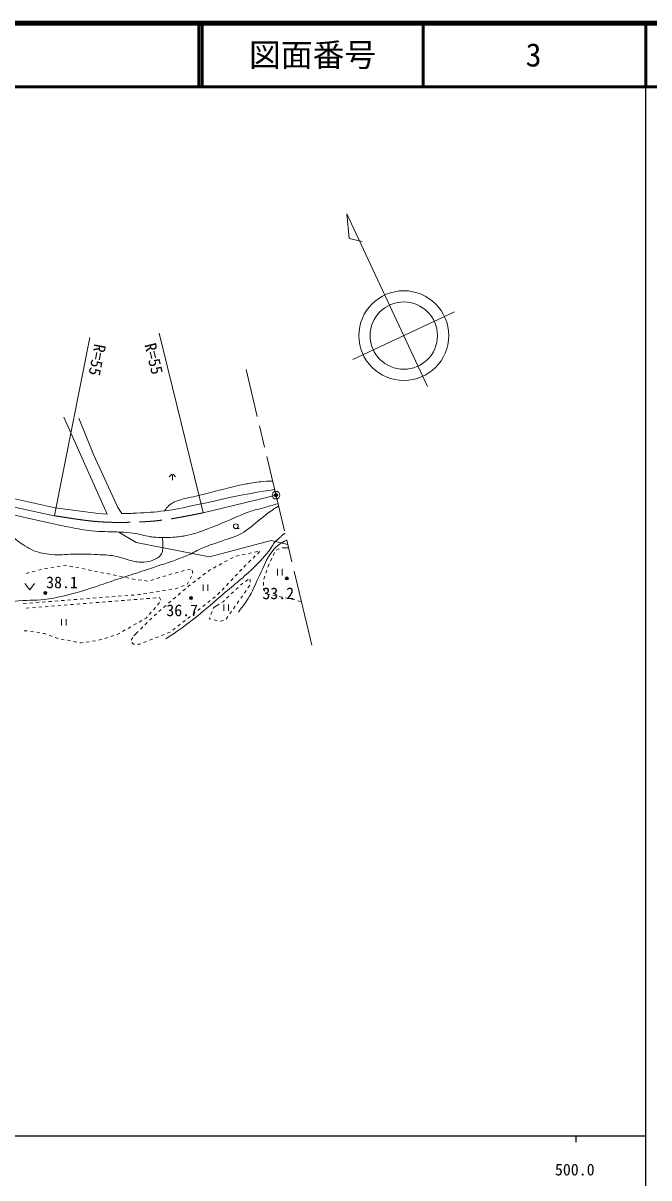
# Model space of a CAD drawing. Units: millimetres, scale not verified. Extents: x 40000 to 680000, y 20000 to 380000.
# Drawn here: x 481102 to 579500, y 198357 to 380000 of the extents above; entities that cross this region are included whole.
import ezdxf
from ezdxf.enums import TextEntityAlignment as Align

# ---------------------------------------------------------------- set-up
doc = ezdxf.new("R2010")
doc.units = ezdxf.units.MM
doc.header["$LTSCALE"] = 1000
doc.header["$PDMODE"] = 32
doc.header["$PDSIZE"] = 500
doc.linetypes.add('CHAIN', pattern=[18.5, 12, -1.5, 3.5, -1.5])
for name, color, linetype, lineweight in [('M-BGD', 7, 'Continuous', 13), ('M-BMK', 2, 'CHAIN', 13), ('M-BMK-SRVR', 3, 'Continuous', 13), ('M-STR-HTXT', 7, 'Continuous', 13), ('M-TTL', 2, 'Continuous', 140), ('M-TTL-BAND', 7, 'Continuous', 25), ('M-TTL-LINE', 7, 'Continuous', 50), ('M-TTL-TXT', 7, 'Continuous', 13)]:
    doc.layers.add(name, color=color, linetype=linetype, lineweight=lineweight)
doc.layers.add('M-OTRS', color=6, linetype='Continuous')
doc.styles.add('ＭＳ ゴシック', font='')
doc.styles.get('ＭＳ ゴシック').set_extended_font_data('MS Gothic')

msp = doc.modelspace()

# ---------------------------------------------------------------- linework, layer by layer
at = {"layer": 'M-BGD'}
for p, q in [((494339, 302754), (487532, 318019)), ((489882, 317868), (492195, 312158)), ((453790, 310834), (486155, 303763)), ((492195, 312158), (495975, 303830)), ((444587, 310332), (485625, 301289)), ((504500, 309044), (504088, 308632)), ((504588, 308132), (504588, 309007)), ((505088, 308632), (504677, 309044)), ((486155, 303763), (490121, 303210)), ((495975, 303830), (496642, 302838)), ((490121, 303210), (492980, 302838)), ((492980, 302838), (494339, 302754)), ((496180, 299936), (498858, 298323)), ((514554, 300485), (515054, 300485)), ((498858, 298323), (510392, 296064)), ((510392, 296064), (520101, 298594)), ((520101, 298594), (522719, 297965)), ((514565, 296142), (515054, 296245)), ((515543, 296348), (516032, 296451)), ((516522, 296554), (517011, 296657)), ((517617, 296195), (517258, 295847)), ((517500, 296761), (517989, 296864)), ((518335, 296891), (517976, 296543)), ((520632, 296724), (520415, 296274)), ((521370, 297309), (520911, 297111)), ((522841, 297453), (521841, 297449)), ((485465, 294335), (485957, 294425)), ((486449, 294514), (486941, 294604)), ((487433, 294693), (487708, 294743)), ((487708, 294743), (487924, 294699)), ((488414, 294599), (488904, 294499)), ((489394, 294399), (489883, 294299)), ((511034, 294278), (511473, 294518)), ((511912, 294757), (512351, 294997)), ((512790, 295236), (513228, 295476)), ((513667, 295716), (514106, 295955)), ((516094, 294720), (515832, 294445)), ((516180, 294804), (516094, 294720)), ((516899, 295499), (516540, 295152)), ((519767, 294921), (519609, 294447)), ((520198, 295823), (519980, 295373)), ((481570, 293434), (482054, 293559)), ((482539, 293684), (483023, 293809)), ((483507, 293934), (483991, 294058)), ((484481, 294156), (484973, 294246)), ((490373, 294199), (490863, 294100)), ((491353, 294000), (491843, 293900)), ((492333, 293800), (492823, 293700)), ((493313, 293600), (493803, 293500)), ((494293, 293400), (494783, 293300)), ((495273, 293200), (495762, 293100)), ((496252, 293000), (496742, 292901)), ((497232, 292801), (497722, 292701)), ((498212, 292601), (498702, 292501)), ((501166, 292344), (501644, 292491)), ((502122, 292637), (502601, 292783)), ((503079, 292929), (503557, 293075)), ((504035, 293221), (504513, 293367)), ((504995, 293501), (505479, 293626)), ((505963, 293752), (506447, 293877)), ((506931, 294003), (507415, 294128)), ((507600, 292999), (507359, 292561)), ((507698, 293935), (507794, 293444)), ((508588, 292552), (508986, 292854)), ((509384, 293156), (509783, 293459)), ((510181, 293761), (510424, 293945)), ((510424, 293945), (510595, 294038)), ((514107, 292636), (513762, 292274)), ((514797, 293360), (514452, 292998)), ((515487, 294083), (515142, 293722)), ((516086, 292188), (516500, 292469)), ((516807, 292541), (516824, 292042)), ((519134, 293024), (518976, 292550)), ((519451, 293973), (519292, 293498)), ((521105, 294134), (521105, 293134)), ((521855, 293134), (521855, 294134)), ((481386, 291862), (482136, 290862)), ((482136, 290862), (482886, 291862)), ((499197, 292432), (499693, 292368)), ((500189, 292303), (500685, 292238)), ((503511, 290777), (503017, 290697)), ((504498, 290936), (504004, 290856)), ((505461, 291193), (504988, 291031)), ((506406, 291519), (505933, 291356)), ((506238, 290688), (506618, 291014)), ((507117, 292124), (506875, 291686)), ((506997, 291340), (507059, 291392)), ((507059, 291392), (507392, 291646)), ((507791, 291948), (508189, 292250)), ((509390, 291679), (509390, 290679)), ((510140, 290679), (510140, 291679)), ((512726, 291189), (512381, 290827)), ((513416, 291912), (513071, 291550)), ((514565, 290898), (514929, 291241)), ((515293, 291583), (515543, 291819)), ((515543, 291819), (515673, 291907)), ((516177, 290750), (515890, 290340)), ((516750, 291568), (516464, 291159)), ((518907, 291057), (518905, 290930)), ((518905, 290930), (519116, 290623)), ((518923, 292057), (518915, 291557)), ((482614, 288814), (482116, 288776)), ((483611, 288891), (483113, 288853)), ((484608, 288968), (484110, 288929)), ((485605, 289045), (485107, 289006)), ((486603, 289121), (486104, 289083)), ((487600, 289198), (487101, 289160)), ((488597, 289275), (488098, 289237)), ((489594, 289352), (489095, 289313)), ((490591, 289429), (490092, 289390)), ((491588, 289505), (491089, 289467)), ((492585, 289582), (492086, 289544)), ((492539, 288839), (493037, 288879)), ((493582, 289659), (493083, 289621)), ((493535, 288918), (494034, 288958)), ((494579, 289736), (494080, 289697)), ((494532, 288997), (495031, 289036)), ((495576, 289812), (495077, 289774)), ((495529, 289076), (496028, 289115)), ((496573, 289889), (496074, 289851)), ((496526, 289155), (497024, 289194)), ((497570, 289966), (497072, 289928)), ((497523, 289233), (498021, 289273)), ((498567, 290043), (498069, 290004)), ((498520, 289312), (499018, 289352)), ((499307, 290100), (499066, 290081)), ((499562, 290141), (499307, 290100)), ((499517, 289391), (500015, 289431)), ((500549, 290300), (500055, 290220)), ((500514, 289470), (501012, 289509)), ((501536, 290459), (501043, 290379)), ((501510, 289549), (502009, 289588)), ((502523, 290618), (502030, 290538)), ((502573, 288841), (502243, 288465)), ((502507, 289628), (502552, 289631)), ((502552, 289631), (502771, 289232)), ((503962, 288734), (504342, 289060)), ((504721, 289385), (505100, 289711)), ((505480, 290037), (505859, 290363)), ((510526, 289161), (510133, 288850)), ((511310, 289781), (510918, 289471)), ((512036, 290465), (511691, 290103)), ((512352, 288879), (512538, 288992)), ((512538, 288992), (512744, 289185)), ((513108, 289528), (513472, 289870)), ((513836, 290213), (514200, 290555)), ((515029, 289112), (514742, 288702)), ((515603, 289931), (515316, 289521)), ((519408, 290223), (519897, 290117)), ((520385, 290010), (520874, 289904)), ((521362, 289798), (521837, 289694)), ((521837, 289694), (521851, 289691)), ((522339, 289583), (522827, 289475)), ((523315, 289366), (523803, 289258)), ((524292, 289150), (524780, 289042)), ((481617, 288737), (481119, 288699)), ((481573, 287972), (482071, 288011)), ((482570, 288051), (483068, 288090)), ((483567, 288130), (484065, 288169)), ((484563, 288208), (485062, 288248)), ((485560, 288287), (486059, 288327)), ((486557, 288366), (487056, 288406)), ((487554, 288445), (488053, 288484)), ((488551, 288524), (489049, 288563)), ((489548, 288603), (490046, 288642)), ((490545, 288682), (491043, 288721)), ((491542, 288760), (492040, 288800)), ((501255, 287337), (500926, 286960)), ((501914, 288089), (501585, 287713)), ((501763, 286845), (502066, 287105)), ((502445, 287431), (502824, 287757)), ((503204, 288082), (503583, 288408)), ((508173, 287300), (507781, 286989)), ((508957, 287920), (508565, 287610)), ((509741, 288540), (509349, 288230)), ((510632, 286967), (510811, 287434)), ((510991, 287901), (511068, 288103)), ((511068, 288103), (511924, 288620)), ((512653, 288530), (512653, 287530)), ((513403, 287530), (513403, 288530)), ((513880, 287475), (513592, 287066)), ((514455, 288293), (514168, 287883)), ((487114, 286233), (487114, 285233)), ((487864, 285233), (487864, 286233)), ((498907, 285536), (498472, 285290)), ((499778, 286028), (499342, 285782)), ((500435, 286400), (500213, 286275)), ((500269, 285368), (500625, 285720)), ((500596, 286584), (500435, 286400)), ((500980, 286071), (501336, 286423)), ((501691, 286774), (501763, 286845)), ((505820, 285438), (505428, 285128)), ((506604, 286059), (506212, 285749)), ((507388, 286679), (506996, 286369)), ((510373, 286294), (510453, 286501)), ((510644, 286230), (510373, 286294)), ((511617, 285999), (511131, 286114)), ((512597, 286043), (512106, 285953)), ((513303, 286658), (513015, 286249)), ((481762, 284394), (481263, 284421)), ((482752, 284264), (482259, 284348)), ((483737, 284095), (483245, 284179)), ((484410, 283979), (484230, 284010)), ((484710, 283874), (484410, 283979)), ((485653, 283542), (485181, 283708)), ((486596, 283211), (486125, 283376)), ((494425, 283375), (493948, 283226)), ((495380, 283673), (494902, 283524)), ((495896, 283834), (495857, 283822)), ((496296, 284060), (495896, 283834)), ((497166, 284552), (496731, 284306)), ((498037, 285044), (497601, 284798)), ((498491, 283610), (499203, 284313)), ((499558, 284665), (499914, 285016)), ((502378, 283485), (501913, 283300)), ((503307, 283854), (502843, 283669)), ((504237, 284222), (503772, 284038)), ((505035, 284818), (504643, 284508)), ((487577, 283015), (487086, 283112)), ((488558, 282823), (488068, 282919)), ((489540, 282631), (489049, 282727)), ((490202, 282501), (490030, 282535)), ((490524, 282548), (490202, 282501)), ((491513, 282692), (491018, 282620)), ((492503, 282836), (492008, 282764)), ((493470, 283077), (492993, 282928)), ((498094, 282922), (498344, 283355)), ((498464, 282320), (498187, 282550)), ((498604, 282317), (498464, 282320)), ((499401, 282304), (499104, 282309)), ((499589, 282378), (499401, 282304)), ((500519, 282747), (500054, 282563)), ((501448, 283116), (500984, 282932))]:
    msp.add_line(p, q, dxfattribs=at)
for centre, radius in [((514554, 300860), 375), ((522576, 292658), 150), ((522576, 292658), 120), ((522576, 292658), 90), ((522576, 292658), 60), ((522576, 292658), 30), ((522576, 292658), 20), ((484587, 290362), 150), ((484587, 290362), 120), ((484587, 290362), 90), ((484587, 290362), 60), ((484587, 290362), 30), ((484587, 290362), 20), ((507510, 289562), 150), ((507510, 289562), 120), ((507510, 289562), 90), ((507510, 289562), 60), ((507510, 289562), 30), ((507510, 289562), 20)]:
    msp.add_circle(centre, radius, dxfattribs=at)
for points, knots in [([(503355, 303278), (503601, 303681), (503733, 303833), (504042, 304128), (504576, 304635), (505021, 304758), (505722, 304984), (506845, 305345), (507515, 305399), (508662, 305678), (511211, 306299), (512618, 306735), (515180, 307302), (515945, 307471), (516378, 307548), (517151, 307673), (517679, 307759), (517976, 307809), (518508, 307867), (519220, 307945), (519469, 307946), (520340, 307973)], [0, 0, 0, 0, 1, 1, 1, 2, 2, 2, 3, 3, 3, 4, 4, 4, 5, 5, 5, 6, 6, 6, 7, 7, 7, 7]), ([(465625, 305697), (465619, 305477), (465669, 305362), (465731, 305156), (466061, 304062), (467050, 303909), (468079, 303411), (468800, 303061), (469222, 302897), (469985, 302647), (471499, 302150), (472340, 301818), (473903, 301512), (474616, 301372), (475041, 301433), (475745, 301253), (476617, 301031), (477091, 300818), (477877, 300381), (478885, 299821), (479279, 299253), (480212, 298576), (480652, 298256), (480893, 298066), (481359, 297784), (481909, 297451), (482212, 297240), (482812, 297009), (483830, 296618), (484460, 296558), (485543, 296427), (486881, 296265), (487647, 296455), (488995, 296451), (490485, 296448), (491320, 296477), (492808, 296403), (493871, 296350), (494480, 296377), (495522, 296161), (496563, 295944), (497118, 295703), (498151, 295450), (498521, 295359), (498725, 295279), (499104, 295240), (499493, 295199), (499716, 295188), (500105, 295224), (500651, 295274), (500975, 295299), (501479, 295515), (502032, 295752), (502420, 295865), (502771, 296355), (502955, 296611), (503005, 296801), (503046, 297114), (503107, 297589), (503087, 297863), (503062, 298341), (503047, 298627), (503040, 298727), (503000, 299072)], [0, 0, 0, 0, 1, 1, 1, 2, 2, 2, 3, 3, 3, 4, 4, 4, 5, 5, 5, 6, 6, 6, 7, 7, 7, 8, 8, 8, 9, 9, 9, 10, 10, 10, 11, 11, 11, 12, 12, 12, 13, 13, 13, 14, 14, 14, 15, 15, 15, 16, 16, 16, 17, 17, 17, 18, 18, 18, 19, 19, 19, 20, 20, 20, 21, 21, 21, 21]), ([(496642, 302838), (497727, 302862), (498038, 302878), (498945, 302922), (500671, 303007), (501640, 303063), (503355, 303278), (505628, 303563), (506874, 303911), (509120, 304366), (511377, 304823), (512620, 305179), (514879, 305628), (517148, 306079), (517932, 306209), (520653, 306656)], [0, 0, 0, 0, 1, 1, 1, 2, 2, 2, 3, 3, 3, 4, 4, 4, 5, 5, 5, 5]), ([(448221, 287692), (448426, 287443), (448500, 287363), (448705, 287180), (448978, 286936), (449149, 286809), (449480, 286652), (449975, 286418), (450295, 286376), (450837, 286308), (451422, 286234), (451764, 286235), (452345, 286329), (452844, 286410), (453104, 286544), (453594, 286663), (454515, 286887), (455034, 286999), (455964, 287180), (456924, 287367), (457459, 287497), (458430, 287622), (459445, 287752), (460016, 287816), (461038, 287864), (462991, 287956), (464088, 287768), (466043, 287809), (467226, 287834), (467890, 287830), (469069, 287928), (470823, 288073), (471789, 288297), (473538, 288488), (476207, 288778), (477706, 288906), (480381, 289123), (482234, 289273), (483296, 289132), (485130, 289430), (487194, 289765), (488329, 290086), (490336, 290670), (492149, 291198), (493134, 291593), (494928, 292184), (497738, 293111), (499322, 293599), (502122, 294554), (503946, 295177), (504997, 295455), (506774, 296202), (507707, 296594), (508176, 296930), (509100, 297341), (510519, 297972), (511377, 298172), (512832, 298716), (513812, 299082), (514441, 299125), (515340, 299661), (516664, 300451), (517273, 301092), (518502, 302024), (519210, 302560), (519567, 302916), (520304, 303412), (520678, 303663), (520808, 303750), (521277, 304031)], [0, 0, 0, 0, 1, 1, 1, 2, 2, 2, 3, 3, 3, 4, 4, 4, 5, 5, 5, 6, 6, 6, 7, 7, 7, 8, 8, 8, 9, 9, 9, 10, 10, 10, 11, 11, 11, 12, 12, 12, 13, 13, 13, 14, 14, 14, 15, 15, 15, 16, 16, 16, 17, 17, 17, 18, 18, 18, 19, 19, 19, 20, 20, 20, 21, 21, 21, 22, 22, 22, 23, 23, 23, 23]), ([(485625, 301289), (487190, 300939), (487616, 300845), (488902, 300614), (490268, 300369), (491033, 300200), (492416, 300085), (493968, 299956), (494846, 300043), (496401, 299950), (497196, 299903), (497641, 299861), (498431, 299762), (499492, 299629), (500054, 299364), (501112, 299213), (501452, 299165), (501642, 299128), (501985, 299116), (503024, 299080), (503611, 299045), (504647, 299138), (505573, 299220), (506099, 299242), (507006, 299445), (508274, 299728), (508951, 300020), (510172, 300462), (511548, 300961), (512287, 301323), (513641, 301880), (514807, 302359), (515434, 302695), (516622, 303116), (517429, 303402), (517905, 303488), (518730, 303721), (519751, 304010), (520197, 304132), (521189, 304400)], [0, 0, 0, 0, 1, 1, 1, 2, 2, 2, 3, 3, 3, 4, 4, 4, 5, 5, 5, 6, 6, 6, 7, 7, 7, 8, 8, 8, 9, 9, 9, 10, 10, 10, 11, 11, 11, 12, 12, 12, 13, 13, 13, 13]), ([(503537, 283126), (505577, 284499), (506152, 284896), (507753, 286131), (509551, 287517), (510462, 288412), (512187, 289886), (514168, 291578), (515360, 292435), (517243, 294236), (518449, 295390), (519071, 296103), (520078, 297434), (520321, 297756), (520382, 297988), (520622, 298312), (520891, 298676), (521157, 298774), (521494, 299077), (521660, 299226), (521743, 299321), (521914, 299464), (522058, 299585), (522109, 299625), (522292, 299761)], [0, 0, 0, 0, 1, 1, 1, 2, 2, 2, 3, 3, 3, 4, 4, 4, 5, 5, 5, 6, 6, 6, 7, 7, 7, 8, 8, 8, 8]), ([(514958, 287356), (515827, 288476), (516091, 288839), (516703, 289863), (517429, 291079), (517631, 291869), (518266, 293135), (519043, 294683), (519322, 295658), (520366, 297040), (520694, 297475), (520949, 297665), (521383, 297993), (521807, 298313), (521993, 298411), (522545, 298698)], [0, 0, 0, 0, 1, 1, 1, 2, 2, 2, 3, 3, 3, 4, 4, 4, 5, 5, 5, 5])]:
    msp.add_open_spline(points, degree=3, knots=knots, dxfattribs=at)
for p in [(522576, 292658), (484587, 290362), (507510, 289562)]:
    msp.add_point(p, dxfattribs=at)
at = {"layer": 'M-BMK'}
for p, q in [((526482, 282139), (516172, 325499)), ((443313, 311761), (485998, 302514)), ((509397, 302968), (520869, 305745))]:
    msp.add_line(p, q, dxfattribs=at)
msp.add_open_spline([(485998, 302514), (491343, 301674), (493171, 301381), (497795, 301479), (502363, 301577), (504155, 301927), (509397, 302968)], degree=3, knots=[0, 0, 0, 0, 1, 1, 1, 2, 2, 2, 2], dxfattribs=at)
at = {"layer": 'M-BMK-SRVR'}
for p, q in [((544698, 322837), (532011, 350023)), ((532011, 350023), (532349, 346093)), ((532349, 346093), (534424, 345631)), ((532968, 327108), (548959, 334571))]:
    msp.add_line(p, q, dxfattribs=at)
for centre, radius in [((540963, 330840), 7059), ((540963, 330840), 5294), ((520869, 305745), 600)]:
    msp.add_circle(centre, radius, dxfattribs=at)
at = {"layer": 'M-OTRS'}
msp.add_point((520869, 305745), dxfattribs=at)
at = {"layer": 'M-STR-HTXT'}
for p, q in [((509417, 303012), (502485, 331204)), ((486025, 302557), (491570, 330571))]:
    msp.add_line(p, q, dxfattribs=at)
at = {"layer": 'M-TTL'}
msp.add_line((680000, 380000), (40000, 380000), dxfattribs=at)
at = {"layer": 'M-TTL-BAND'}
for p, q in [((579000, 20000), (579000, 370000)), ((40000, 205000), (579000, 205000)), ((568000, 205000), (568000, 204000))]:
    msp.add_line(p, q, dxfattribs=at)
at = {"layer": 'M-TTL-LINE'}
for p, q in [((508747, 380000), (508747, 370000)), ((509247, 380000), (509247, 370000)), ((543997, 380000), (543997, 370000)), ((579000, 380000), (579000, 370000)), ((40000, 370000), (680000, 370000))]:
    msp.add_line(p, q, dxfattribs=at)

# ---------------------------------------------------------------- texts
at = {"layer": 'M-BGD', "style": 'ＭＳ ゴシック'}
for s, p in [('38.1', (487217, 292032)), ('33.2', (521219, 290305)), ('36.7', (506113, 287632))]:
    msp.add_text(s, height=1833, dxfattribs=at).set_placement(p, align=Align.MIDDLE_CENTER)
at = {"layer": 'M-STR-HTXT', "style": 'ＭＳ ゴシック'}
for rotation, p in [(258.803, (491328, 327298)), (283.814, (500229, 326859))]:
    msp.add_text('R=55', height=1833, rotation=rotation, dxfattribs=at).set_placement(p, align=Align.BOTTOM_CENTER)
at = {"layer": 'M-TTL-BAND', "style": 'ＭＳ ゴシック'}
msp.add_text('500.0', height=1833, dxfattribs=at).set_placement((567844, 198195), align=Align.BOTTOM_CENTER)
at = {"layer": 'M-TTL-TXT', "style": 'ＭＳ ゴシック'}
for s, p in [('図面番号', (526622, 375000)), ('3', (561372, 375000))]:
    msp.add_text(s, height=3666, dxfattribs=at).set_placement(p, align=Align.MIDDLE_CENTER)

doc.saveas('drawing.dxf')
